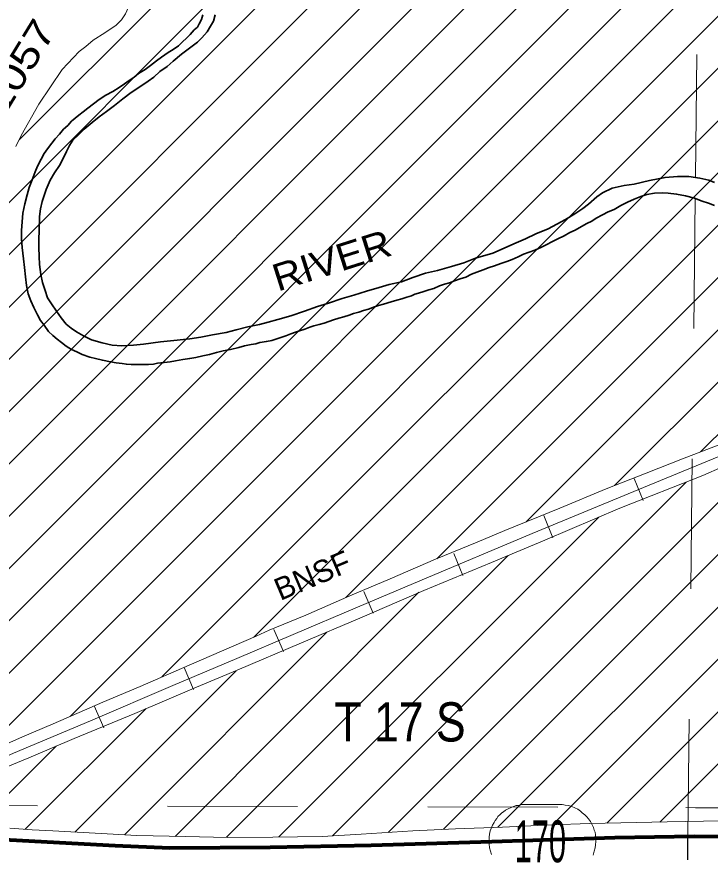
# Model space of a CAD drawing. Extents: x 467 to 471.45, y 2649.76 to 2653.71.
# Drawn here: x 469.95 to 470.483, y 2651.974 to 2652.616 of the extents above; entities that cross this region are included whole.
import ezdxf
from ezdxf.enums import TextEntityAlignment as Align

# ---------------------------------------------------------------- set-up
doc = ezdxf.new("R2010")
doc.units = 0
doc.header["$LTSCALE"] = 0.0068
doc.linetypes.add('MEDIUM_DASHED', pattern=[4.5, 3, -1.5])
for name, color, linetype, lineweight in [('12', 7, 'Continuous', 80), ('14', 7, 'Continuous', 25), ('15', 7, 'MEDIUM_DASHED', 13), ('17', 7, 'Continuous', 13), ('19', 7, 'Continuous', 13), ('25', 7, 'Continuous', 13)]:
    doc.layers.add(name, color=color, linetype=linetype, lineweight=lineweight)
doc.layers.add('29', color=7, linetype='Continuous')
doc.layers.add('46', color=7, linetype='Continuous')

msp = doc.modelspace()

# ---------------------------------------------------------------- linework, layer by layer
at = {"layer": '12'}
msp.add_lwpolyline([(469.465909, 2652.011174), (469.473106, 2652.010985), (469.594508, 2652.006061), (469.680492, 2652.000758), (469.751705, 2651.995644), (469.791098, 2651.991288), (469.838636, 2651.988447), (469.897348, 2651.985985), (470.025568, 2651.979167), (470.067803, 2651.977273), (470.144697, 2651.977841), (470.222348, 2651.979545), (470.315152, 2651.982197), (470.409659, 2651.985227), (470.470644, 2651.986364), (470.575947, 2651.985985), (470.687879, 2651.985795), (470.772917, 2651.985606), (470.831818, 2651.985795)], dxfattribs=at)
at = {"layer": '14'}
msp.add_lwpolyline([(470.4625, 2651.694318), (470.463826, 2651.714015), (470.464015, 2651.785417), (470.465152, 2651.843939), (470.46553, 2651.941477), (470.465909, 2651.986364)], dxfattribs=at)
at = {"layer": '15'}
for p, q in [((470.476894, 2652.986932), (470.471591, 2652.492424)), ((470.471402, 2652.476326), (470.465909, 2651.986364)), ((469.465909, 2652.011174), (470.464205, 2652.008333))]:
    msp.add_line(p, q, dxfattribs=at)
msp.add_lwpolyline([(470.464205, 2652.008333), (470.471591, 2652.008144), (470.822538, 2652.006439)], dxfattribs=at)
at = {"layer": '17'}
for p, q in [((470.424432, 2652.261174), (470.431439, 2652.244318)), ((470.355114, 2652.232576), (470.362121, 2652.21553)), ((470.285985, 2652.203598), (470.292992, 2652.186553)), ((470.216856, 2652.174432), (470.223864, 2652.157576)), ((470.147727, 2652.145076), (470.154924, 2652.12822)), ((470.078598, 2652.115909), (470.085795, 2652.099053)), ((470.009659, 2652.086364), (470.016856, 2652.069508))]:
    msp.add_line(p, q, dxfattribs=at)
msp.add_lwpolyline([(469.712311, 2651.948295), (469.791098, 2651.981818), (469.825, 2651.996402), (469.8875, 2652.022727), (469.947538, 2652.05), (470.006629, 2652.075), (470.070076, 2652.102083), (470.119129, 2652.122917), (470.1625, 2652.141288), (470.211932, 2652.162311), (470.259848, 2652.182576), (470.346212, 2652.21875), (470.436174, 2652.256061), (470.493939, 2652.279735), (470.544318, 2652.301136), (470.59072, 2652.320833), (470.650379, 2652.345644), (470.685795, 2652.361742), (470.732008, 2652.38447), (470.777652, 2652.407008), (470.807765, 2652.422348), (470.831818, 2652.434091)], dxfattribs=at)
msp.add_lwpolyline([(469.712311, 2651.948295), (469.791098, 2651.981818), (469.825, 2651.996402), (469.8875, 2652.022727), (469.947538, 2652.05), (470.006629, 2652.075), (470.070076, 2652.102083), (470.119129, 2652.122917), (470.1625, 2652.141288), (470.211932, 2652.162311), (470.259848, 2652.182576), (470.346212, 2652.21875), (470.436174, 2652.256061), (470.493939, 2652.279735), (470.544318, 2652.301136), (470.59072, 2652.320833), (470.650379, 2652.345644), (470.685795, 2652.361742), (470.732008, 2652.38447), (470.777652, 2652.407008), (470.807765, 2652.422348), (470.831818, 2652.434091)], dxfattribs=at)
at = {"layer": '19'}
msp.add_lwpolyline([(470.392992, 2651.97178), (470.39375, 2651.974811), (470.394508, 2651.977273), (470.394886, 2651.979735), (470.395076, 2651.982386), (470.394886, 2651.984659), (470.394697, 2651.987311), (470.394508, 2651.989394), (470.39375, 2651.990909), (470.393182, 2651.992992), (470.392045, 2651.995455), (470.390909, 2651.997727), (470.389394, 2651.999621), (470.388068, 2652.001136), (470.386553, 2652.002841), (470.384659, 2652.004167), (470.383333, 2652.005492), (470.38125, 2652.007008), (470.378977, 2652.008144), (470.376515, 2652.009091), (470.373864, 2652.009848), (470.371591, 2652.010227), (470.370455, 2652.010417), (470.369129, 2652.010606), (470.367424, 2652.010606), (470.34053, 2652.010606), (470.338258, 2652.010606), (470.336174, 2652.010038), (470.333902, 2652.009848), (470.331818, 2652.009091), (470.329924, 2652.008333), (470.327652, 2652.007386), (470.325758, 2652.006439), (470.324242, 2652.005114), (470.322727, 2652.004167), (470.321591, 2652.00303), (470.319886, 2652.001515), (470.318939, 2651.999811), (470.317803, 2651.998295), (470.316856, 2651.99678), (470.31572, 2651.994697), (470.314583, 2651.992235), (470.313826, 2651.990341), (470.313258, 2651.987879), (470.313068, 2651.985606), (470.313068, 2651.982765), (470.313068, 2651.980492), (470.313258, 2651.977462), (470.314205, 2651.974811), (470.314962, 2651.972348)], dxfattribs=at)
at = {"layer": '25'}
for p, q in [((469.649432, 2652.138447), (470.451136, 2652.940152)), ((469.66875, 2652.117424), (470.480682, 2652.929545)), ((469.951894, 2652.521212), (470.351136, 2652.920455)), ((469.631061, 2652.160227), (470.385795, 2652.914962)), ((469.687311, 2652.096023), (470.442803, 2652.851515)), ((469.705303, 2652.073864), (470.439962, 2652.808523)), ((469.722727, 2652.051136), (470.44072, 2652.769129)), ((469.742235, 2652.030303), (470.448295, 2652.736553)), ((469.762879, 2652.010795), (470.45928, 2652.707197)), ((469.991098, 2652.078409), (470.607197, 2652.694508)), ((469.796212, 2652.004167), (470.47822, 2652.685985)), ((469.84697, 2652.014583), (470.507765, 2652.675379)), ((469.919886, 2652.047348), (470.550758, 2652.67803)), ((470.061553, 2652.108712), (470.566667, 2652.613636)), ((470.341477, 2652.227841), (470.726705, 2652.613068)), ((470.272917, 2652.199432), (470.674242, 2652.600758)), ((470.40947, 2652.255682), (470.754545, 2652.600568)), ((470.132197, 2652.139205), (470.589394, 2652.596212)), ((470.20303, 2652.169697), (470.627273, 2652.593939)), ((470.475568, 2652.281629), (470.77803, 2652.584091)), ((470.403409, 2651.996402), (470.831818, 2652.424811)), ((470.361742, 2651.995076), (470.757765, 2652.390909)), ((470.444318, 2651.997159), (470.831818, 2652.384659)), ((470.319886, 2651.993182), (470.677841, 2652.351136)), ((470.27803, 2651.991667), (470.60625, 2652.319886)), ((470.235417, 2651.989205), (470.534848, 2652.288447)), ((470.192803, 2651.986742), (470.464394, 2652.258333)), ((470.151515, 2651.985795), (470.397348, 2652.231439)), ((470.111174, 2651.985606), (470.327652, 2652.201894)), ((470.07178, 2651.986174), (470.259091, 2652.173674)), ((470.032765, 2651.987311), (470.188447, 2652.143182)), ((469.994697, 2651.989394), (470.118561, 2652.113447)), ((469.956629, 2651.991667), (470.049432, 2652.08447)), ((469.918371, 2651.993561), (469.980303, 2652.055492))]:
    msp.add_line(p, q, dxfattribs=at)
for points in [[(470.022348, 2652.646023), (470.025758, 2652.64375), (470.029545, 2652.64053), (470.032765, 2652.637879), (470.034848, 2652.635417), (470.036742, 2652.632197), (470.036932, 2652.628977), (470.035606, 2652.622727), (470.033712, 2652.617992), (470.030492, 2652.613447), (470.026326, 2652.60947), (470.017614, 2652.603598), (470.008712, 2652.597917), (470.00303, 2652.592992), (469.997917, 2652.589015), (469.985038, 2652.575379), (469.967045, 2652.548674), (469.953409, 2652.524621), (469.949432, 2652.516098)], [(469.896402, 2652.019318), (469.928598, 2652.033902), (469.95928, 2652.046591), (469.994129, 2652.061364), (470.04072, 2652.080682), (470.088258, 2652.100947), (470.119508, 2652.113826), (470.16875, 2652.134848), (470.213826, 2652.153788), (470.262879, 2652.175189), (470.314962, 2652.196591), (470.355871, 2652.213826), (470.413636, 2652.238447), (470.477273, 2652.263447), (470.537879, 2652.289962), (470.601894, 2652.317992), (470.654545, 2652.339394), (470.723295, 2652.374242), (470.786174, 2652.404735), (470.823485, 2652.42197), (470.831818, 2652.426136)], [(469.925, 2652.049621), (469.954356, 2652.062689), (469.97803, 2652.072727), (470.016288, 2652.089394), (470.044886, 2652.101326), (470.082576, 2652.117803), (470.134091, 2652.139962), (470.143939, 2652.144508), (470.172159, 2652.156061), (470.206061, 2652.171023), (470.237121, 2652.184091), (470.27178, 2652.199053), (470.303788, 2652.212121), (470.325189, 2652.221212), (470.367424, 2652.238447), (470.40303, 2652.25322), (470.433712, 2652.265152), (470.461742, 2652.276136), (470.495833, 2652.289394)], [(470.491667, 2651.998106), (470.449811, 2651.997348), (470.414394, 2651.996591), (470.390341, 2651.996212), (470.361364, 2651.995076), (470.323295, 2651.993371), (470.287121, 2651.992045), (470.254356, 2651.99053), (470.214773, 2651.987879), (470.184848, 2651.986174), (470.14678, 2651.985606), (470.112121, 2651.985417), (470.079735, 2651.985985), (470.042424, 2651.986932), (470.010227, 2651.988636), (469.977841, 2651.990341), (469.961932, 2651.991098), (469.944697, 2651.992614)]]:
    msp.add_lwpolyline(points, dxfattribs=at)
at = {"layer": '25', "lineweight": 35}
for points in [[(470.120644, 2652.361742), (470.114394, 2652.360227), (470.108712, 2652.359091), (470.103598, 2652.357955), (470.098106, 2652.356439), (470.092992, 2652.355303), (470.087689, 2652.354167), (470.082955, 2652.353409), (470.077652, 2652.352462), (470.072159, 2652.351515), (470.067992, 2652.350758), (470.063447, 2652.350189), (470.058333, 2652.349621), (470.055114, 2652.348864), (470.051326, 2652.348674), (470.047727, 2652.348674), (470.038068, 2652.348674), (470.03428, 2652.348864), (470.031061, 2652.349432), (470.026326, 2652.35), (470.022159, 2652.350758), (470.015909, 2652.351894), (470.010606, 2652.35322), (470.00625, 2652.354356), (470.000189, 2652.356439), (469.996212, 2652.358523), (469.992235, 2652.360227), (469.988068, 2652.362689), (469.98447, 2652.36553), (469.981061, 2652.368182), (469.977841, 2652.371023), (469.974432, 2652.374053), (469.971023, 2652.378788), (469.968371, 2652.382576), (469.965909, 2652.386932), (469.963068, 2652.392424), (469.960795, 2652.397538), (469.958902, 2652.40303), (469.957576, 2652.40928), (469.956818, 2652.416098), (469.955871, 2652.423106), (469.955303, 2652.429924), (469.954167, 2652.438447), (469.953788, 2652.445265), (469.953788, 2652.451515), (469.954167, 2652.458333), (469.954735, 2652.464962), (469.95625, 2652.472159), (469.957955, 2652.478977), (469.95947, 2652.484659), (469.961932, 2652.49053), (469.964205, 2652.49678), (469.966098, 2652.500947), (469.96875, 2652.506439), (469.971023, 2652.510795), (469.973674, 2652.514394), (469.976894, 2652.51875), (469.979545, 2652.522159), (469.982955, 2652.525758), (469.985985, 2652.529356), (469.989205, 2652.532386), (469.992045, 2652.535606), (469.994886, 2652.537879), (469.997727, 2652.540341), (470.001136, 2652.542803), (470.004545, 2652.545644), (470.009091, 2652.549053), (470.013258, 2652.552273), (470.018561, 2652.555492), (470.023864, 2652.558333), (470.028788, 2652.561364), (470.032955, 2652.564205), (470.036364, 2652.566856), (470.040152, 2652.569508), (470.043561, 2652.572159), (470.048674, 2652.575379), (470.052841, 2652.578409), (470.057386, 2652.582008), (470.061364, 2652.584848), (470.066477, 2652.588258), (470.070265, 2652.59072), (470.074242, 2652.593561), (470.077273, 2652.596402), (470.080682, 2652.599621), (470.083333, 2652.602273), (470.086364, 2652.605682), (470.088826, 2652.607955), (470.090152, 2652.610417), (470.092045, 2652.613636), (470.092992, 2652.617424)], [(470.102462, 2652.617424), (470.101326, 2652.6125), (470.099053, 2652.608523), (470.096402, 2652.604356), (470.092235, 2652.599621), (470.088826, 2652.596402), (470.082765, 2652.591667), (470.076705, 2652.587121), (470.070265, 2652.581818), (470.06553, 2652.577652), (470.060038, 2652.573674), (470.055492, 2652.569508), (470.050947, 2652.566477), (470.044508, 2652.562121), (470.038068, 2652.557765), (470.031439, 2652.552841), (470.025189, 2652.547727), (470.018939, 2652.542992), (470.013447, 2652.539015), (470.007955, 2652.534659), (470.001894, 2652.529545), (469.997538, 2652.525189), (469.993182, 2652.521023), (469.99053, 2652.517045), (469.988258, 2652.512311), (469.985606, 2652.507008), (469.982955, 2652.501515), (469.978977, 2652.496023), (469.975758, 2652.490341), (469.972727, 2652.483144), (469.971212, 2652.478409), (469.969508, 2652.473864), (469.968371, 2652.468182), (469.967614, 2652.462311), (469.967235, 2652.451326), (469.967045, 2652.444886), (469.967045, 2652.438636), (469.967235, 2652.431629), (469.967614, 2652.425568), (469.968561, 2652.417803), (469.969886, 2652.411742), (469.97178, 2652.405492), (469.973674, 2652.4), (469.976705, 2652.395265), (469.980492, 2652.389583), (469.984091, 2652.38447), (469.988068, 2652.379735), (469.991856, 2652.376515), (469.995833, 2652.373864), (470.001326, 2652.370833), (470.007576, 2652.367614), (470.01572, 2652.365341), (470.023485, 2652.363636), (470.030871, 2652.363068), (470.039773, 2652.363636), (470.047538, 2652.364394), (470.060606, 2652.366098), (470.070833, 2652.367045), (470.083144, 2652.368371), (470.091477, 2652.369697), (470.100568, 2652.371591), (470.110985, 2652.373295), (470.11875, 2652.375379), (470.127652, 2652.377652), (470.136553, 2652.379545), (470.143182, 2652.38125), (470.150568, 2652.383144), (470.160795, 2652.385985), (470.171212, 2652.389583), (470.18125, 2652.393182), (470.189583, 2652.395833), (470.200189, 2652.399432), (470.209091, 2652.401894), (470.218939, 2652.404924), (470.228598, 2652.407955), (470.236364, 2652.410038), (470.245644, 2652.412121), (470.254545, 2652.41553), (470.264205, 2652.41875), (470.273485, 2652.421023), (470.28428, 2652.423864), (470.293561, 2652.426894), (470.302652, 2652.430492), (470.315909, 2652.43428), (470.324621, 2652.438068)], [(470.324621, 2652.438068), (470.332008, 2652.441288), (470.340909, 2652.445265), (470.349053, 2652.449053), (470.358523, 2652.45303), (470.365152, 2652.456439), (470.37178, 2652.460038), (470.378977, 2652.464394), (470.385038, 2652.468561), (470.389394, 2652.47197), (470.395833, 2652.477462), (470.400189, 2652.480682), (470.407576, 2652.484091), (470.416856, 2652.486174), (470.424432, 2652.487311), (470.436364, 2652.490152), (470.448295, 2652.492424), (470.457765, 2652.493182), (470.466667, 2652.492992), (470.475, 2652.491856), (470.481818, 2652.490341), (470.486364, 2652.488447)], [(470.486364, 2652.470833), (470.481629, 2652.472538), (470.476705, 2652.474053), (470.470833, 2652.476515), (470.464015, 2652.47822), (470.457197, 2652.479545), (470.450758, 2652.480303), (470.446023, 2652.480492), (470.440152, 2652.480303), (470.43428, 2652.479167), (470.429545, 2652.477652), (470.424621, 2652.475758), (470.419508, 2652.473295), (470.414394, 2652.470833), (470.40928, 2652.467803), (470.404545, 2652.465909), (470.400189, 2652.463636), (470.395455, 2652.461174), (470.392045, 2652.458902), (470.388068, 2652.457008), (470.384091, 2652.454735), (470.379167, 2652.451894), (470.375, 2652.45), (470.370644, 2652.447538), (470.365909, 2652.445265), (470.361174, 2652.442992), (470.357386, 2652.440909), (470.35322, 2652.438826), (470.348106, 2652.436553), (470.34375, 2652.435038), (470.339394, 2652.433333), (470.335417, 2652.431439), (470.330871, 2652.429356), (470.326705, 2652.427841), (470.32197, 2652.426326), (470.317235, 2652.424432), (470.313068, 2652.423106), (470.308523, 2652.421402), (470.303598, 2652.419508), (470.299621, 2652.417992), (470.295265, 2652.415909), (470.29072, 2652.414394), (470.286364, 2652.412879), (470.282576, 2652.411553), (470.278788, 2652.410417), (470.274811, 2652.409091), (470.270455, 2652.407197), (470.266667, 2652.406061), (470.262879, 2652.404735), (470.258712, 2652.403598), (470.255871, 2652.402841), (470.253409, 2652.401515), (470.249811, 2652.400379), (470.246023, 2652.399242), (470.242235, 2652.398106), (470.237879, 2652.39678), (470.231818, 2652.395076), (470.22803, 2652.393939), (470.225, 2652.392992), (470.220265, 2652.391288), (470.216477, 2652.390152), (470.212879, 2652.389015), (470.208712, 2652.387879), (470.205492, 2652.386553), (470.201326, 2652.385227), (470.197538, 2652.38428), (470.193561, 2652.382955), (470.189773, 2652.381818), (470.186364, 2652.380492), (470.182576, 2652.379545), (470.178409, 2652.378409), (470.175189, 2652.377273), (470.171402, 2652.375947), (470.167235, 2652.374432), (470.164205, 2652.373485), (470.160606, 2652.372348), (470.156818, 2652.370833), (470.150568, 2652.36875), (470.146023, 2652.367235), (470.141856, 2652.366477), (470.136932, 2652.36553), (470.133902, 2652.364583), (470.130114, 2652.364015), (470.125, 2652.363068), (470.120644, 2652.361742)]]:
    msp.add_lwpolyline(points, dxfattribs=at)

# ---------------------------------------------------------------- texts
at = {"layer": '17'}
msp.add_text('BNSF', height=0.01705, rotation=22.916, dxfattribs=at).set_placement((470.180583, 2652.178853), align=Align.CENTER)
at = {"layer": '19', "width": 0.55}
msp.add_text('170', height=0.0322, dxfattribs=at).set_placement((470.352462, 2651.966288), align=Align.CENTER)
at = {"layer": '29'}
for s, rotation, width, p in [('1057', 58.612, 1.25, (469.960809, 2652.572321)), ('RIVER', 17.603, 1.1, (470.19524, 2652.41877))]:
    msp.add_text(s, height=0.02083, rotation=rotation, dxfattribs=dict(at, width=width)).set_placement(p, align=Align.CENTER)
at = {"layer": '46', "width": 0.85}
msp.add_text('T 17 S', height=0.03011, dxfattribs=at).set_placement((470.244602, 2652.059091), align=Align.CENTER)

doc.saveas('drawing.dxf')
